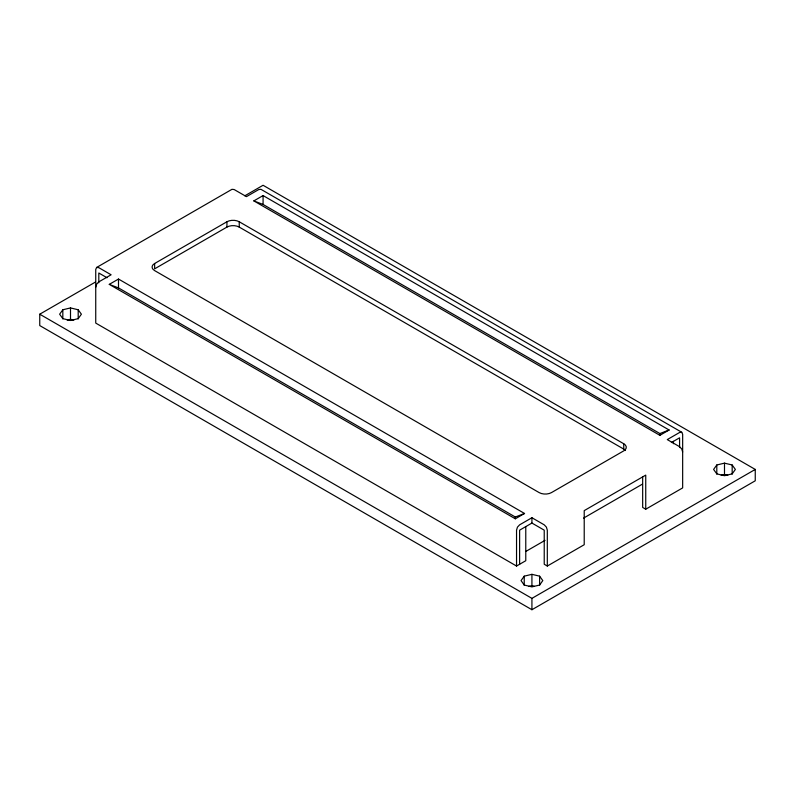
<?xml version="1.0" encoding="UTF-8"?>
<svg xmlns="http://www.w3.org/2000/svg" width="795" height="795" viewBox="0 0 795 795"><rect width="100%" height="100%" fill="white"/><g stroke="black" fill="none" stroke-linecap="round" stroke-linejoin="round"><path stroke-width="1.19" d="M95.738 287.214L96.632 284.183L98.809 281.887L111.111 274.782L98.809 267.677L96.632 267.458L95.738 269.455L95.738 323.088L516.541 566.04L525.773 560.714L525.773 526.608M62.825 309.772L59.635 314.204L62.825 318.646L70.507 320.484L78.198 318.646L81.388 314.204L78.198 309.772L70.507 307.923L62.825 309.772L62.825 318.865M524.233 576.166L521.053 580.598L524.233 585.041L531.925 586.879L539.616 585.041L542.796 580.598L539.616 576.166L531.925 574.328L524.233 576.166L524.233 585.259M716.802 464.986L713.612 469.428L716.802 473.87L724.493 475.708L732.175 473.87L735.365 469.428L732.175 464.986L724.493 463.147L716.802 464.986L716.802 474.078M96.632 267.458L231.981 189.319L234.157 189.538L246.46 196.633L258.772 189.538L260.939 189.319L681.752 432.271L682.657 434.259L682.657 487.901L645.739 509.207L642.668 507.429L642.668 476.99M244.82 195.809L263.075 185.275L755.25 469.428L755.25 480.796L531.925 609.725L39.75 325.572L39.75 314.204L95.579 281.977M109.273 284.372L118.495 279.045L524.541 513.471L515.319 518.797L109.273 284.372L118.495 287.919L515.319 517.018L524.541 513.471M253.844 200.897L263.075 195.57L669.122 429.996L659.89 435.332L253.844 200.897L263.075 204.454L659.89 433.553L669.122 429.996M154.637 263.503L226.933 221.765A8.705 5.018 0 0 1 239.235 221.765L623.747 443.759A8.705 5.018 0 0 1 623.747 450.864L551.462 492.602A8.705 5.018 0 0 1 539.159 492.602L154.637 270.608A8.705 5.018 0 0 1 154.637 263.503L154.637 268.829L226.933 227.092A8.705 5.018 0 0 1 239.235 227.092L623.747 449.096A8.705 5.018 0 0 1 625.486 450.526M519.622 564.261L519.622 530.166L531.925 523.06L544.227 530.166L544.227 564.261L547.308 566.04L547.308 530.166L546.404 527.135L544.227 524.839L531.925 517.734L519.622 524.839L517.446 527.135L516.541 530.166L516.541 566.04M671.378 442.547L679.576 437.816L679.576 447.555M525.773 551.472L545.032 540.361M583.55 518.121L642.4 484.145M547.308 566.04L584.216 544.724L584.216 510.629L645.739 475.112L645.739 509.207M39.75 314.204L531.925 598.367L755.25 469.428M67.217 320.087L70.507 319.292L73.806 320.087M721.194 475.301L724.493 474.516L727.783 475.301M528.625 586.481L531.925 585.686L534.121 586.213M681.752 432.271L679.576 432.49L667.273 439.585L679.576 446.691L681.752 448.986L682.657 452.017M107.017 277.743L98.809 273.003L98.809 282.742M732.175 464.986L732.175 474.078M724.493 463.147L724.493 474.516M673.425 441.364L673.425 443.729M659.89 433.553L659.89 435.332M623.747 443.759L623.747 449.096M539.616 576.166L539.616 585.259M531.925 517.734L531.925 523.06M531.925 574.328L531.925 585.686M531.925 598.367L531.925 609.725M515.319 517.018L515.319 518.797M263.075 195.57L263.075 204.454M239.235 221.765L239.235 227.092M226.933 221.765L226.933 227.092M118.495 279.045L118.495 287.919M78.198 309.772L78.198 318.865M70.507 307.923L70.507 319.292"/></g></svg>
